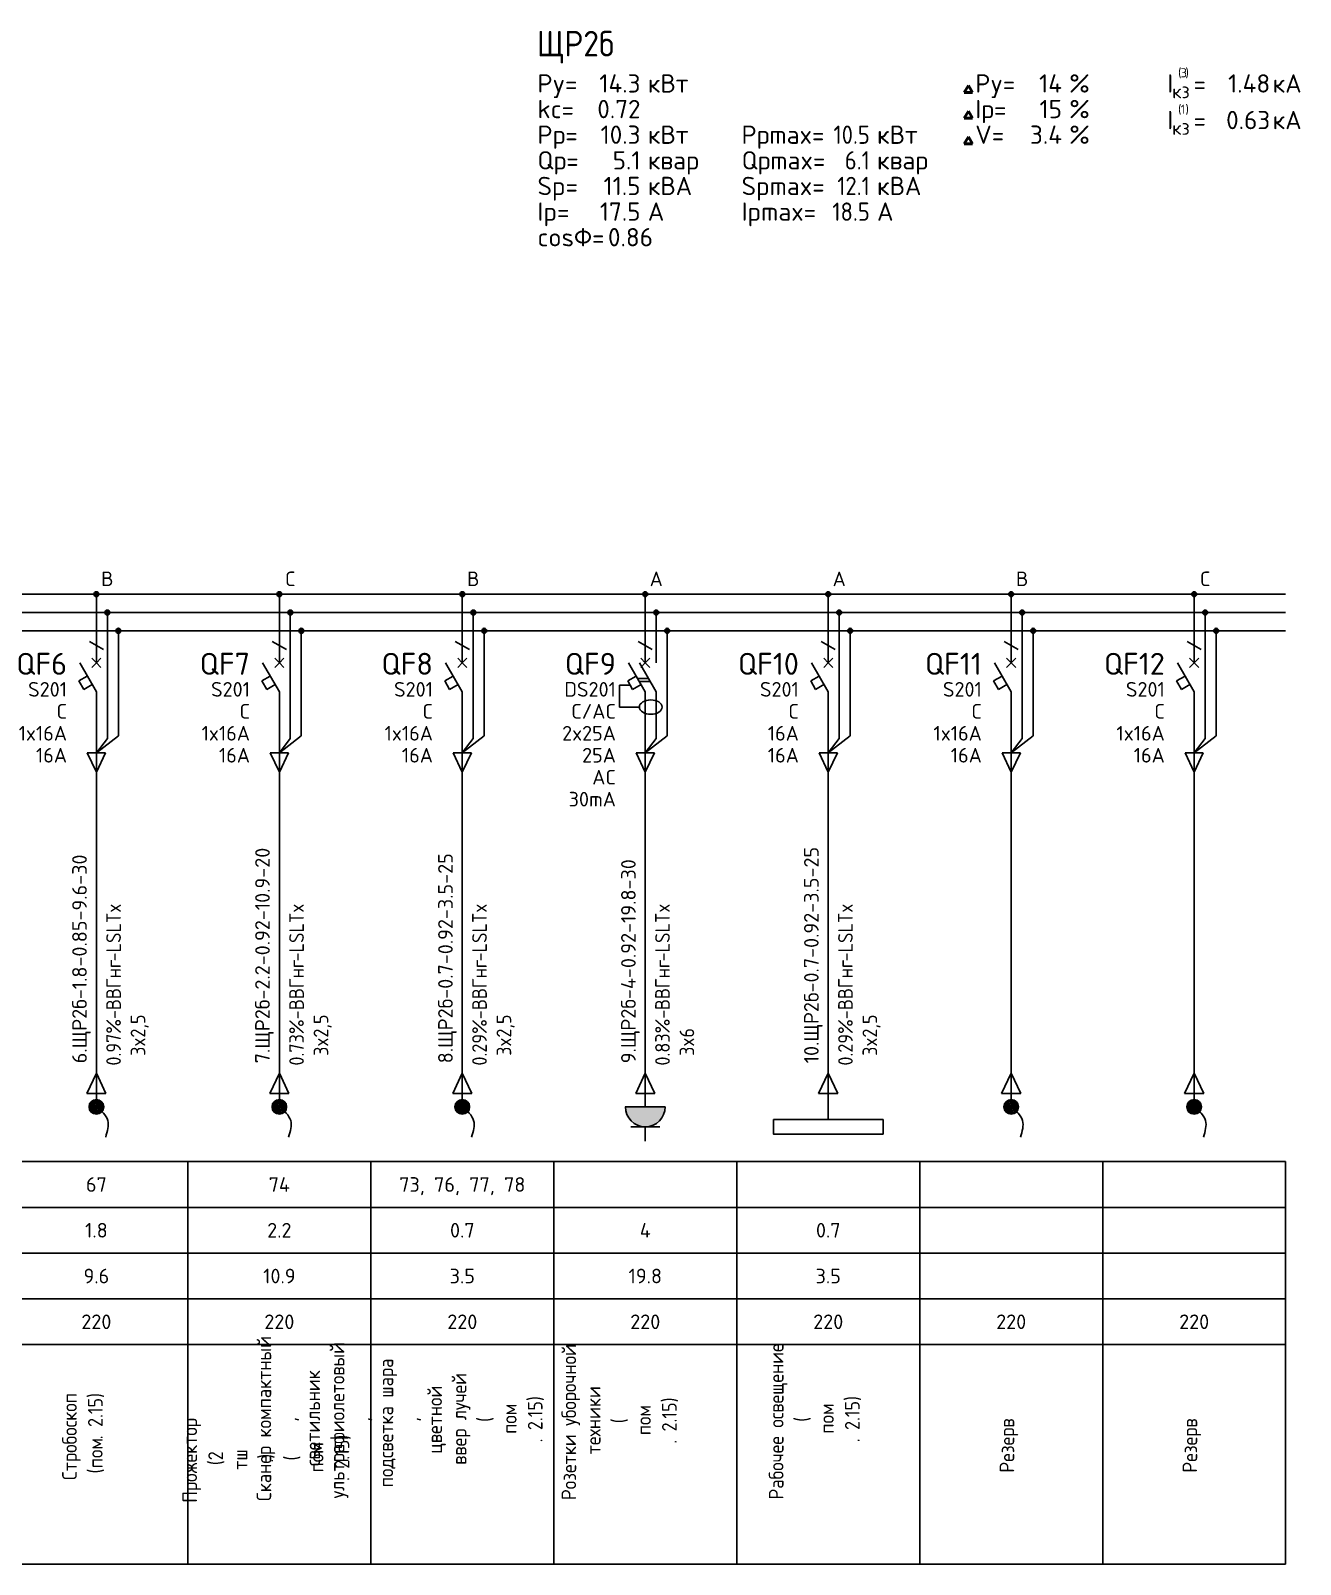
# Model space of a CAD drawing. Header units: millimetres. Extents: x -100 to 776, y -1250 to 875.
# Drawn here: x 178.5 to 352, y -750 to -540.5 of the extents above; entities that cross this region are included whole.
import ezdxf
from ezdxf.enums import TextEntityAlignment as Align

# ---------------------------------------------------------------- set-up
doc = ezdxf.new("R2010")
doc.units = ezdxf.units.MM
for name, color, linetype in [('Автомат защитный', 7, 'Continuous'), ('Принципиальная схема КТП -для ОДНОЛИНЕЙКИ', 7, 'Continuous'), ('ПРОВОДНИКИ', 7, 'Continuous')]:
    doc.layers.add(name, color=color, linetype=linetype)
doc.layers.add('ЭС АВ', color=7, linetype='Continuous', lineweight=18)
doc.layers.add('ЭС рамка', color=7, linetype='Continuous', lineweight=18)
doc.styles.add('GOST A', font='isocpeur.ttf', dxfattribs={"width": 0.9})

# ---------------------------------------------------------------- blocks, each defined once
blk = doc.blocks.new('DBData')
at = {"lineweight": 50}
for p, q in [((56.09, 21), (56.65, 21.97)), ((56.09, 21), (57.21, 21)), ((57.21, 21), (56.65, 21.97)), ((56.09, 17.5), (56.65, 18.47)), ((56.09, 17.5), (57.21, 17.5)), ((57.21, 17.5), (56.65, 18.47)), ((56.09, 14), (56.65, 14.97)), ((57.21, 14), (56.65, 14.97)), ((56.09, 14), (57.21, 14))]:
    blk.add_line(p, q, dxfattribs=at)
at = {"style": 'GOST A'}
for s, height, p in [('Py=', 2.5, (-2.23, 21)), ('кВт', 2.5, (12.85, 21)), ('Py=', 2.5, (57.59, 21)), ('%%%', 2.5, (70.44, 21)), ('I', 2.5, (83.82, 21)), ('(', 1.25, (85.3, 23.08)), ('3', 1.25, (85.64, 23.08)), (')', 1.25, (86.31, 23.08)), ('кА', 2.5, (98.22, 21)), ('кз', 1.875, (84.49, 20.23)), ('=', 2.5, (87.41, 21)), ('kc=', 2.5, (-2.23, 17.5)), ('Iр=', 2.5, (57.59, 17.5)), ('%%%', 2.5, (70.44, 17.5)), ('(', 1.25, (85.3, 18.08)), ('1', 1.25, (85.64, 18.09)), (')', 1.25, (86.31, 18.08)), ('I', 2.5, (83.82, 16)), ('кз', 1.875, (84.49, 15.23)), ('=', 2.5, (87.41, 16)), ('кА', 2.5, (98.22, 16)), ('Pр=', 2.5, (-2.23, 14)), ('кВт', 2.5, (12.85, 14)), ('Pрmax=', 2.5, (25.66, 14)), ('кВт', 2.5, (44.17, 14)), ('V=', 2.5, (57.59, 14)), ('%%%', 2.5, (70.44, 14)), ('Qр=', 2.5, (-2.23, 10.5)), ('Qрmax=', 2.5, (25.66, 10.5)), ('квар', 2.5, (12.85, 10.5)), ('квар', 2.5, (44.17, 10.5)), ('Sp=', 2.5, (-2.23, 7)), ('кВА', 2.5, (12.85, 7)), ('Spmax=', 2.5, (25.66, 7)), ('кВА', 2.5, (44.17, 7)), ('Ip=', 2.5, (-2.23, 3.5)), ('А', 2.5, (12.85, 3.5)), ('Ipmax=', 2.5, (25.66, 3.5)), ('А', 2.5, (44.17, 3.5)), ('cosФ=', 2.5, (-2.23, 0))]:
    blk.add_text(s, height=height, dxfattribs=at).set_placement(p)
at = {"style": 'GOST A', "width": 0.9}
blk.add_attdef('DBNAME', (-2.32, 25.93), '', height=3.5, dxfattribs=at)
at = {"style": 'GOST A'}
for tag, p in [('INSTALLEDACTIVEPOWER', (11.85, 21)), ('DPY', (69.44, 21)), ('CURRENT3', (97.89, 21)), ('MAXFACTOR', (11.85, 17.5)), ('DIR', (69.44, 17.5)), ('CURRENT1', (97.89, 16)), ('RATEDACTIVEPOWER', (11.85, 14)), ('VOLTAGE', (69.44, 14)), ('RATEDREACTIVEPOWER', (11.85, 10.5)), ('RATEDFULLPOWER', (11.85, 7)), ('RATEDCURRENT', (11.85, 3.5))]:
    blk.add_attdef(tag, text='', height=2.5, dxfattribs=at).set_placement(p, align=Align.RIGHT)
at = {"lineweight": 0, "style": 'GOST A', "width": 0.9}
for tag, p in [('RATEDACTIVEPOWERMAX', (43.18, 14)), ('RATEDREACTIVEPOWERMAX', (43.18, 10.5)), ('RATEDFULLPOWERMAX', (43.18, 7)), ('RATEDCURRENTMAX', (43.18, 3.49))]:
    blk.add_attdef(tag, text='', height=2.5, dxfattribs=at).set_placement(p, align=Align.RIGHT)
at = {"style": 'GOST A'}
blk.add_attdef('POWERFACTOR', (7.4, 0), '', height=2.5, dxfattribs=at)
blk = doc.blocks.new('*U18')
h = blk.add_hatch(color=256)
h.dxf.hatch_style = 1
edge = h.paths.add_edge_path()
edge.add_ellipse((12.5, 132.5), major_axis=(0, 0.333), ratio=1, start_angle=0, end_angle=360)
h = blk.add_hatch(color=256)
h.dxf.hatch_style = 1
edge = h.paths.add_edge_path()
edge.add_ellipse((14, 130), major_axis=(0, 0.333), ratio=1, start_angle=0, end_angle=360)
h = blk.add_hatch(color=256)
h.dxf.hatch_style = 1
edge = h.paths.add_edge_path()
edge.add_ellipse((15.5, 127.5), major_axis=(0, 0.333), ratio=1, start_angle=0, end_angle=360)
at = {"lineweight": 30}
for p, q in [((14, 129.67), (14, 123.11)), ((15.5, 127.17), (15.5, 113.13)), ((14, 123.11), (14, 112.8)), ((0, 55), (25, 55)), ((0, 55), (0, 0)), ((25, 55), (25, 0)), ((0, 48.75), (25, 48.75)), ((0, 42.5), (25, 42.5)), ((0, 36.25), (25, 36.25))]:
    blk.add_line(p, q, dxfattribs=at)
at = {"layer": 'Автомат защитный', "lineweight": 30}
for p, q in [((12.5, 123.11), (12.5, 132.17)), ((11.54, 126.04), (13.46, 124.93)), ((12.5, 119.17), (10.22, 123.11)), ((10.1, 120.66), (11.26, 121.32)), ((10.77, 119.5), (10.1, 120.66)), ((11.92, 120.17), (10.77, 119.5)), ((12.5, 108.54), (12.5, 119.17))]:
    blk.add_line(p, q, dxfattribs=at)
blk.add_ellipse((12.5, 132.5), major_axis=(0, 0.333), ratio=1, start_param=-1.570796, end_param=4.712389, dxfattribs=at)
at = {"layer": 'Принципиальная схема КТП -для ОДНОЛИНЕЙКИ', "lineweight": 30}
for p, q in [((12.5, 108.54), (12.5, 99.73)), ((11.19, 64.32), (12.5, 67.06)), ((12.5, 67.06), (13.81, 64.32)), ((13.81, 64.32), (11.19, 64.32)), ((12.5, 64.32), (12.5, 62.5))]:
    blk.add_line(p, q, dxfattribs=at)
at = {"layer": 'ПРОВОДНИКИ', "lineweight": 30}
for p, q in [((12.5, 110.81), (15.5, 113.13)), ((12.5, 110.81), (14, 112.8)), ((13.75, 110.81), (11.25, 110.81)), ((11.25, 110.81), (12.5, 108.2)), ((12.5, 108.2), (13.75, 110.81)), ((11.19, 64.31), (12.5, 67.06)), ((12.5, 67.06), (13.81, 64.31)), ((13.81, 64.31), (11.19, 64.31))]:
    blk.add_line(p, q, dxfattribs=at)
at = {"layer": 'ПРОВОДНИКИ', "lineweight": 30, "ltscale": 100}
blk.add_line((12.5, 99.73), (12.5, 64.32), dxfattribs=at)
at = {"layer": 'ПРОВОДНИКИ', "color": 7, "linetype": 'Continuous', "lineweight": 30}
for centre in [(14, 130), (15.5, 127.5), (15.5, 127.5)]:
    blk.add_ellipse(centre, major_axis=(0, 0.333), ratio=1, start_param=-1.570796, end_param=4.712389, dxfattribs=at)
at = {"layer": 'ЭС АВ', "color": 7, "lineweight": 30}
for q in [(11.88, 123.74), (13.12, 123.74), (11.88, 122.49), (13.12, 122.49)]:
    blk.add_line((12.5, 123.11), q, dxfattribs=at)
at = {"layer": 'ЭС рамка', "color": 7, "linetype": 'Continuous', "lineweight": 30}
for p, q in [((0, 132.5), (12.17, 132.5)), ((12.83, 132.5), (25, 132.5))]:
    blk.add_line(p, q, dxfattribs=at)
at = {"layer": 'ЭС рамка', "color": 5, "linetype": 'Continuous', "lineweight": 30}
for p, q in [((0, 130), (13.67, 130)), ((14.33, 130), (25, 130))]:
    blk.add_line(p, q, dxfattribs=at)
at = {"layer": 'ЭС рамка', "color": 94, "linetype": 'Continuous', "lineweight": 30}
for p, q in [((0, 127.5), (15.17, 127.5)), ((15.83, 127.5), (25, 127.5))]:
    blk.add_line(p, q, dxfattribs=at)
at = {"layer": 'ЭС рамка', "lineweight": 30}
for p, q in [((25, 30), (0, 30)), ((25, 0), (0, 0))]:
    blk.add_line(p, q, dxfattribs=at)
at = {"style": 'GOST A'}
for tag, p in [('LABEL', (12.5, 51.88)), ('INSTALLEDPOWER', (12.5, 45.63)), ('CURRENT', (12.5, 39.37)), ('VOLTAGE', (12.5, 33.13))]:
    blk.add_attdef(tag, text='', height=2, dxfattribs=at).set_placement(p, align=Align.MIDDLE_CENTER)
blk.add_attdef('TEXT', text='', height=2, rotation=90, dxfattribs=at).set_placement((12.5, 15), align=Align.MIDDLE_CENTER)
at = {"layer": 'Автомат защитный', "style": 'GOST A'}
blk.add_attdef('PHASE', text='', height=2, dxfattribs=at).set_placement((14, 134.59), align=Align.MIDDLE_CENTER)
for tag, height, p in [('NUMBER', 3, (8.49, 122.99)), ('SWITCHTYPE', 2, (8.49, 119.5)), ('SWITCHRELEASE', 2, (8.49, 116.5)), ('SWITCHNOMINALCURRENT', 2, (8.49, 113.5)), ('SWITCHRELEASECURRENT', 2, (8.49, 110.5)), ('RCDTYPE', 2, (8.49, 107.5)), ('RCDSETPOINT', 2, (8.49, 104.5))]:
    blk.add_attdef(tag, text='', height=height, dxfattribs=at).set_placement(p, align=Align.MIDDLE_RIGHT)
blk.add_attdef('LINE_A', text='', height=2, rotation=90, dxfattribs=at).set_placement((10.19, 68.43), align=Align.MIDDLE_LEFT)
blk.add_attdef('LINE_B', text='', height=2, rotation=90, dxfattribs=at).set_placement((13.85, 68.43), align=Align.TOP_LEFT)
blk = doc.blocks.new('*U22')
at = {"linetype": 'ByBlock', "lineweight": 30}
h = blk.add_hatch(color=256, dxfattribs=at)
h.paths.add_polyline_path([(-0.4, 0.9, -0.414214), (0.92, 0.37), (0, -0.02)])
h.paths.add_polyline_path([(0.92, 0.37, -0.101228), (1, -0.02, -0.30039), (0.39, -0.94), (0, -0.02)])
h.paths.add_polyline_path([(-0.4, 0.9), (0.39, -0.94, -0.538), (-1, -0.02, -0.30039)])
blk.add_circle((0, -0.02), 1, dxfattribs=at)
blk.add_spline([(0, 0), (1.55, -1.88), (1.27, -4.16)], degree=3, dxfattribs=at)
blk = doc.blocks.new('*U23')
h = blk.add_hatch(color=256)
h.dxf.hatch_style = 1
edge = h.paths.add_edge_path()
edge.add_ellipse((12.5, 132.5), major_axis=(0, 0.333), ratio=1, start_angle=0, end_angle=360)
h = blk.add_hatch(color=256)
h.dxf.hatch_style = 1
edge = h.paths.add_edge_path()
edge.add_ellipse((14, 130), major_axis=(0, 0.333), ratio=1, start_angle=0, end_angle=360)
h = blk.add_hatch(color=256)
h.dxf.hatch_style = 1
edge = h.paths.add_edge_path()
edge.add_ellipse((15.5, 127.5), major_axis=(0, 0.333), ratio=1, start_angle=0, end_angle=360)
at = {"lineweight": 30}
for p, q in [((14, 129.67), (14, 123.11)), ((15.5, 127.17), (15.5, 113.13)), ((11.44, 121), (12.94, 121)), ((11.68, 120.58), (13.18, 120.58)), ((14, 119.17), (14, 112.8)), ((0, 55), (25, 55)), ((0, 55), (0, 0)), ((25, 55), (25, 0)), ((0, 48.75), (25, 48.75)), ((0, 42.5), (25, 42.5)), ((0, 36.25), (25, 36.25))]:
    blk.add_line(p, q, dxfattribs=at)
at = {"layer": 'Автомат защитный', "lineweight": 30}
for p, q in [((12.5, 123.11), (12.5, 132.17)), ((11.54, 126.04), (13.46, 124.93)), ((12.5, 119.17), (10.22, 123.11)), ((14, 119.17), (11.72, 123.11)), ((10.43, 120.08), (8.99, 120.08)), ((8.99, 120.08), (8.99, 117.08)), ((10.1, 120.66), (11.26, 121.32)), ((10.77, 119.5), (10.1, 120.66)), ((11.92, 120.17), (10.77, 119.5)), ((12.5, 108.54), (12.5, 119.17)), ((8.99, 117.08), (11.7, 117.08))]:
    blk.add_line(p, q, dxfattribs=at)
blk.add_ellipse((12.5, 132.5), major_axis=(0, 0.333), ratio=1, start_param=-1.570796, end_param=4.712389, dxfattribs=at)
at = {"layer": 'Автомат защитный', "lineweight": 30, "extrusion": (0, 0, -1)}
blk.add_ellipse((13.25, 117.08), major_axis=(1.55, 0), ratio=0.633538, start_param=-1.570796, end_param=4.712389, dxfattribs=at)
at = {"layer": 'Принципиальная схема КТП -для ОДНОЛИНЕЙКИ', "lineweight": 30}
for p, q in [((12.5, 108.54), (12.5, 99.73)), ((11.19, 64.32), (12.5, 67.06)), ((12.5, 67.06), (13.81, 64.32)), ((13.81, 64.32), (11.19, 64.32)), ((12.5, 64.32), (12.5, 62.5))]:
    blk.add_line(p, q, dxfattribs=at)
at = {"layer": 'ПРОВОДНИКИ', "lineweight": 30}
for p, q in [((12.5, 110.81), (15.5, 113.13)), ((12.5, 110.81), (14, 112.8)), ((13.75, 110.81), (11.25, 110.81)), ((11.25, 110.81), (12.5, 108.2)), ((12.5, 108.2), (13.75, 110.81)), ((11.19, 64.31), (12.5, 67.06)), ((12.5, 67.06), (13.81, 64.31)), ((13.81, 64.31), (11.19, 64.31))]:
    blk.add_line(p, q, dxfattribs=at)
at = {"layer": 'ПРОВОДНИКИ', "lineweight": 30, "ltscale": 100}
blk.add_line((12.5, 99.73), (12.5, 64.32), dxfattribs=at)
at = {"layer": 'ПРОВОДНИКИ', "color": 7, "linetype": 'Continuous', "lineweight": 30}
for centre in [(14, 130), (15.5, 127.5), (15.5, 127.5)]:
    blk.add_ellipse(centre, major_axis=(0, 0.333), ratio=1, start_param=-1.570796, end_param=4.712389, dxfattribs=at)
at = {"layer": 'ЭС АВ', "color": 7, "lineweight": 30}
for q in [(11.88, 123.74), (13.12, 123.74), (11.88, 122.49), (13.12, 122.49)]:
    blk.add_line((12.5, 123.11), q, dxfattribs=at)
at = {"layer": 'ЭС рамка', "color": 7, "linetype": 'Continuous', "lineweight": 30}
for p, q in [((0, 132.5), (12.17, 132.5)), ((12.83, 132.5), (25, 132.5))]:
    blk.add_line(p, q, dxfattribs=at)
at = {"layer": 'ЭС рамка', "color": 5, "linetype": 'Continuous', "lineweight": 30}
for p, q in [((0, 130), (13.67, 130)), ((14.33, 130), (25, 130))]:
    blk.add_line(p, q, dxfattribs=at)
at = {"layer": 'ЭС рамка', "color": 94, "linetype": 'Continuous', "lineweight": 30}
for p, q in [((0, 127.5), (15.17, 127.5)), ((15.83, 127.5), (25, 127.5))]:
    blk.add_line(p, q, dxfattribs=at)
at = {"layer": 'ЭС рамка', "lineweight": 30}
for p, q in [((25, 30), (0, 30)), ((25, 0), (0, 0))]:
    blk.add_line(p, q, dxfattribs=at)
at = {"style": 'GOST A'}
for tag, p in [('LABEL', (12.5, 51.88)), ('INSTALLEDPOWER', (12.5, 45.63)), ('CURRENT', (12.5, 39.37)), ('VOLTAGE', (12.5, 33.13))]:
    blk.add_attdef(tag, text='', height=2, dxfattribs=at).set_placement(p, align=Align.MIDDLE_CENTER)
blk.add_attdef('TEXT', text='', height=2, rotation=90, dxfattribs=at).set_placement((12.5, 15), align=Align.MIDDLE_CENTER)
at = {"layer": 'Автомат защитный', "style": 'GOST A'}
blk.add_attdef('PHASE', text='', height=2, dxfattribs=at).set_placement((14, 134.59), align=Align.MIDDLE_CENTER)
for tag, height, p in [('NUMBER', 3, (8.49, 122.99)), ('SWITCHTYPE', 2, (8.49, 119.5)), ('SWITCHRELEASE', 2, (8.49, 116.5)), ('SWITCHNOMINALCURRENT', 2, (8.49, 113.5)), ('SWITCHRELEASECURRENT', 2, (8.49, 110.5)), ('RCDTYPE', 2, (8.49, 107.5)), ('RCDSETPOINT', 2, (8.49, 104.5))]:
    blk.add_attdef(tag, text='', height=height, dxfattribs=at).set_placement(p, align=Align.MIDDLE_RIGHT)
blk.add_attdef('LINE_A', text='', height=2, rotation=90, dxfattribs=at).set_placement((10.19, 68.43), align=Align.MIDDLE_LEFT)
blk.add_attdef('LINE_B', text='', height=2, rotation=90, dxfattribs=at).set_placement((13.85, 68.43), align=Align.TOP_LEFT)
blk = doc.blocks.new('*U24')
at = {"linetype": 'ByBlock', "lineweight": 30, "ltscale": 0.01}
h = blk.add_hatch(color=256, dxfattribs=at)
h.dxf.hatch_style = 1
h.paths.add_polyline_path([(2.72, -0.02), (-2.73, -0.02, 1)])
at = {"linetype": 'ByBlock', "lineweight": 30}
blk.add_line((-2.73, -0.02), (2.72, -0.02), dxfattribs=at)
at = {"linetype": 'ByBlock', "lineweight": 30, "ltscale": 200}
for p, q in [((-1.98, -2.75), (0, -2.75)), ((0, -2.75), (0, -4.73)), ((0, -2.75), (1.98, -2.75))]:
    blk.add_line(p, q, dxfattribs=at)
blk.add_arc((0, -0.02), 2.72, 180, 0, dxfattribs=at)
blk = doc.blocks.new('*U21')
at = {"linetype": 'ByBlock', "lineweight": 30}
blk.add_line((0, -1.75), (0, 0), dxfattribs=at)
at = {"lineweight": 30}
blk.add_lwpolyline([(-7.5, -1.75), (7.5, -1.75), (7.5, -3.75), (-7.5, -3.75)], close=True, dxfattribs=at)

msp = doc.modelspace()

# ---------------------------------------------------------------- block references
at = {"lineweight": 0}
msp.add_blockref('DBData', (250, -570), dxfattribs=at).add_auto_attribs({'INSTALLEDACTIVEPOWER': '14.3', 'MAXFACTOR': '0.72', 'RATEDACTIVEPOWER': '10.3', 'RATEDREACTIVEPOWER': '5.1', 'RATEDFULLPOWER': '11.5', 'RATEDCURRENT': '17.5', 'POWERFACTOR': '0.86', 'CURRENT1': '0.63', 'CURRENT3': '1.48', 'DIR': '15', 'VOLTAGE': '3.4', 'DPY': '14', 'DBNAME': 'ЩР2б', 'RATEDREACTIVEPOWERMAX': '6.1', 'RATEDACTIVEPOWERMAX': '10.5', 'RATEDFULLPOWERMAX': '12.1', 'RATEDCURRENTMAX': '18.5'})
ref = msp.add_blockref('*U18', (175, -750), dxfattribs=at)
ref.add_attrib('LABEL', '67', dxfattribs={"height": 2, "style": 'GOST A'}).set_placement((187.5, -698.125), align=Align.MIDDLE_CENTER)
ref.add_attrib('INSTALLEDPOWER', '1.8', dxfattribs={"height": 2, "style": 'GOST A'}).set_placement((187.5, -704.375), align=Align.MIDDLE_CENTER)
ref.add_attrib('CURRENT', '9.6', dxfattribs={"height": 2, "style": 'GOST A'}).set_placement((187.5, -710.625), align=Align.MIDDLE_CENTER)
ref.add_attrib('VOLTAGE', '220', dxfattribs={"height": 2, "style": 'GOST A'}).set_placement((187.5, -716.875), align=Align.MIDDLE_CENTER)
ref.add_attrib('LINE_A', '6.ЩР2б-1.8-0.85-9.6-30', dxfattribs={"layer": 'Автомат защитный', "height": 2, "rotation": 90, "style": 'GOST A'}).set_placement((185.194, -681.572), align=Align.MIDDLE_LEFT)
ref.add_attrib('LINE_B_001', '0.97%%%-', (190.852, -681.881), dxfattribs={"layer": 'Автомат защитный', "height": 2, "rotation": 90, "style": 'GOST A', "width": 0.9})
ref.add_attrib('PHASE', 'B', dxfattribs={"layer": 'Автомат защитный', "height": 2, "style": 'GOST A'}).set_placement((189, -615.409), align=Align.MIDDLE_CENTER)
ref.add_attrib('NUMBER', 'QF6', dxfattribs={"layer": 'Автомат защитный', "height": 3, "style": 'GOST A'}).set_placement((183.489, -627.013), align=Align.MIDDLE_RIGHT)
ref.add_attrib('SWITCHTYPE', 'S201', dxfattribs={"layer": 'Автомат защитный', "height": 2, "style": 'GOST A'}).set_placement((183.489, -630.5), align=Align.MIDDLE_RIGHT)
ref.add_attrib('SWITCHRELEASE', 'C', dxfattribs={"layer": 'Автомат защитный', "height": 2, "style": 'GOST A'}).set_placement((183.489, -633.5), align=Align.MIDDLE_RIGHT)
ref.add_attrib('SWITCHNOMINALCURRENT', '1x16А', dxfattribs={"layer": 'Автомат защитный', "height": 2, "style": 'GOST A'}).set_placement((183.489, -636.5), align=Align.MIDDLE_RIGHT)
ref.add_attrib('SWITCHRELEASECURRENT', '16А', dxfattribs={"layer": 'Автомат защитный', "height": 2, "style": 'GOST A'}).set_placement((183.489, -639.5), align=Align.MIDDLE_RIGHT)
ref.add_attrib('TEXT_001', 'Стробоскоп', (184.825, -738.497), dxfattribs={"height": 2, "rotation": 90, "style": 'GOST A', "width": 0.9})
ref.add_attrib('LINE_B_002', 'ВВГнг', (190.852, -674.321), dxfattribs={"layer": 'Автомат защитный', "height": 2, "rotation": 90, "style": 'GOST A', "width": 0.9})
ref.add_attrib('LINE_B_003', '-LSLTx', (190.852, -667.661), dxfattribs={"layer": 'Автомат защитный', "height": 2, "rotation": 90, "style": 'GOST A', "width": 0.9})
ref.add_attrib('LINE_B_004', ' 3x2,5', (194.185, -681.701), dxfattribs={"layer": 'Автомат защитный', "height": 2, "rotation": 90, "style": 'GOST A', "width": 0.9})
ref.add_attrib('TEXT_002', '(', (188.358, -737.597), dxfattribs={"height": 2, "rotation": 90, "style": 'GOST A', "width": 0.9})
ref.add_attrib('TEXT_003', 'пом', (188.358, -736.877), dxfattribs={"height": 2, "rotation": 90, "style": 'GOST A', "width": 0.9})
ref.add_attrib('TEXT_004', '. 2.15)', (188.358, -732.917), dxfattribs={"height": 2, "rotation": 90, "style": 'GOST A', "width": 0.9})
ref = msp.add_blockref('*U18', (200, -750), dxfattribs=at)
ref.add_attrib('LABEL', '74', dxfattribs={"height": 2, "style": 'GOST A'}).set_placement((212.5, -698.125), align=Align.MIDDLE_CENTER)
ref.add_attrib('INSTALLEDPOWER', '2.2', dxfattribs={"height": 2, "style": 'GOST A'}).set_placement((212.5, -704.375), align=Align.MIDDLE_CENTER)
ref.add_attrib('CURRENT', '10.9', dxfattribs={"height": 2, "style": 'GOST A'}).set_placement((212.5, -710.625), align=Align.MIDDLE_CENTER)
ref.add_attrib('VOLTAGE', '220', dxfattribs={"height": 2, "style": 'GOST A'}).set_placement((212.5, -716.875), align=Align.MIDDLE_CENTER)
ref.add_attrib('LINE_A', '7.ЩР2б-2.2-0.92-10.9-20', dxfattribs={"layer": 'Автомат защитный', "height": 2, "rotation": 90, "style": 'GOST A'}).set_placement((210.194, -681.572), align=Align.MIDDLE_LEFT)
ref.add_attrib('LINE_B_001', '0.73%%%-', (215.852, -681.881), dxfattribs={"layer": 'Автомат защитный', "height": 2, "rotation": 90, "style": 'GOST A', "width": 0.9})
ref.add_attrib('PHASE', 'C', dxfattribs={"layer": 'Автомат защитный', "height": 2, "style": 'GOST A'}).set_placement((214, -615.409), align=Align.MIDDLE_CENTER)
ref.add_attrib('NUMBER', 'QF7', dxfattribs={"layer": 'Автомат защитный', "height": 3, "style": 'GOST A'}).set_placement((208.489, -627.013), align=Align.MIDDLE_RIGHT)
ref.add_attrib('SWITCHTYPE', 'S201', dxfattribs={"layer": 'Автомат защитный', "height": 2, "style": 'GOST A'}).set_placement((208.489, -630.5), align=Align.MIDDLE_RIGHT)
ref.add_attrib('SWITCHRELEASE', 'C', dxfattribs={"layer": 'Автомат защитный', "height": 2, "style": 'GOST A'}).set_placement((208.489, -633.5), align=Align.MIDDLE_RIGHT)
ref.add_attrib('SWITCHNOMINALCURRENT', '1x16А', dxfattribs={"layer": 'Автомат защитный', "height": 2, "style": 'GOST A'}).set_placement((208.489, -636.5), align=Align.MIDDLE_RIGHT)
ref.add_attrib('SWITCHRELEASECURRENT', '16А', dxfattribs={"layer": 'Автомат защитный', "height": 2, "style": 'GOST A'}).set_placement((208.489, -639.5), align=Align.MIDDLE_RIGHT)
ref.add_attrib('TEXT_001', 'Прожектор', (201.263, -741.59), dxfattribs={"height": 2, "rotation": 90, "style": 'GOST A', "width": 0.9})
ref.add_attrib('LINE_B_002', 'ВВГнг', (215.852, -674.321), dxfattribs={"layer": 'Автомат защитный', "height": 2, "rotation": 90, "style": 'GOST A', "width": 0.9})
ref.add_attrib('LINE_B_003', '-LSLTx', (215.852, -667.661), dxfattribs={"layer": 'Автомат защитный', "height": 2, "rotation": 90, "style": 'GOST A', "width": 0.9})
ref.add_attrib('LINE_B_004', ' 3x2,5', (219.185, -681.701), dxfattribs={"layer": 'Автомат защитный', "height": 2, "rotation": 90, "style": 'GOST A', "width": 0.9})
ref.add_attrib('TEXT_002', '(2', (204.796, -736.46), dxfattribs={"height": 2, "rotation": 90, "style": 'GOST A', "width": 0.9})
ref.add_attrib('TEXT_003', 'тш', (208.129, -737.09), dxfattribs={"height": 2, "rotation": 90, "style": 'GOST A', "width": 0.9})
ref.add_attrib('TEXT_004', '.)', (211.663, -736.1), dxfattribs={"height": 2, "rotation": 90, "style": 'GOST A', "width": 0.9})
ref.add_attrib('TEXT_005', '(', (215.196, -735.83), dxfattribs={"height": 2, "rotation": 90, "style": 'GOST A', "width": 0.9})
ref.add_attrib('TEXT_006', 'пом', (218.529, -737.45), dxfattribs={"height": 2, "rotation": 90, "style": 'GOST A', "width": 0.9})
ref.add_attrib('TEXT_007', '. 2.15)', (222.063, -738.62), dxfattribs={"height": 2, "rotation": 90, "style": 'GOST A', "width": 0.9})
ref = msp.add_blockref('*U18', (225, -750), dxfattribs=at)
ref.add_attrib('LABEL', '73, 76, 77, 78', dxfattribs={"height": 2, "style": 'GOST A'}).set_placement((237.5, -698.125), align=Align.MIDDLE_CENTER)
ref.add_attrib('INSTALLEDPOWER', '0.7', dxfattribs={"height": 2, "style": 'GOST A'}).set_placement((237.5, -704.375), align=Align.MIDDLE_CENTER)
ref.add_attrib('CURRENT', '3.5', dxfattribs={"height": 2, "style": 'GOST A'}).set_placement((237.5, -710.625), align=Align.MIDDLE_CENTER)
ref.add_attrib('VOLTAGE', '220', dxfattribs={"height": 2, "style": 'GOST A'}).set_placement((237.5, -716.875), align=Align.MIDDLE_CENTER)
ref.add_attrib('LINE_A', '8.ЩР2б-0.7-0.92-3.5-25', dxfattribs={"layer": 'Автомат защитный', "height": 2, "rotation": 90, "style": 'GOST A'}).set_placement((235.194, -681.572), align=Align.MIDDLE_LEFT)
ref.add_attrib('LINE_B_001', '0.29%%%-', (240.852, -681.881), dxfattribs={"layer": 'Автомат защитный', "height": 2, "rotation": 90, "style": 'GOST A', "width": 0.9})
ref.add_attrib('PHASE', 'B', dxfattribs={"layer": 'Автомат защитный', "height": 2, "style": 'GOST A'}).set_placement((239, -615.409), align=Align.MIDDLE_CENTER)
ref.add_attrib('NUMBER', 'QF8', dxfattribs={"layer": 'Автомат защитный', "height": 3, "style": 'GOST A'}).set_placement((233.489, -627.013), align=Align.MIDDLE_RIGHT)
ref.add_attrib('SWITCHTYPE', 'S201', dxfattribs={"layer": 'Автомат защитный', "height": 2, "style": 'GOST A'}).set_placement((233.489, -630.5), align=Align.MIDDLE_RIGHT)
ref.add_attrib('SWITCHRELEASE', 'C', dxfattribs={"layer": 'Автомат защитный', "height": 2, "style": 'GOST A'}).set_placement((233.489, -633.5), align=Align.MIDDLE_RIGHT)
ref.add_attrib('SWITCHNOMINALCURRENT', '1x16А', dxfattribs={"layer": 'Автомат защитный', "height": 2, "style": 'GOST A'}).set_placement((233.489, -636.5), align=Align.MIDDLE_RIGHT)
ref.add_attrib('SWITCHRELEASECURRENT', '16А', dxfattribs={"layer": 'Автомат защитный', "height": 2, "style": 'GOST A'}).set_placement((233.489, -639.5), align=Align.MIDDLE_RIGHT)
ref.add_attrib('TEXT_001', 'Сканер компактный', (211.391, -741.36), dxfattribs={"height": 2, "rotation": 90, "style": 'GOST A', "width": 0.9})
ref.add_attrib('LINE_B_002', 'ВВГнг', (240.852, -674.321), dxfattribs={"layer": 'Автомат защитный', "height": 2, "rotation": 90, "style": 'GOST A', "width": 0.9})
ref.add_attrib('LINE_B_003', '-LSLTx', (240.852, -667.661), dxfattribs={"layer": 'Автомат защитный', "height": 2, "rotation": 90, "style": 'GOST A', "width": 0.9})
ref.add_attrib('LINE_B_004', ' 3x2,5', (244.185, -681.701), dxfattribs={"layer": 'Автомат защитный', "height": 2, "rotation": 90, "style": 'GOST A', "width": 0.9})
ref.add_attrib('TEXT_002', ',', (214.725, -730.515), dxfattribs={"height": 2, "rotation": 90, "style": 'GOST A', "width": 0.9})
ref.add_attrib('TEXT_003', 'светильник', (218.058, -736.59), dxfattribs={"height": 2, "rotation": 90, "style": 'GOST A', "width": 0.9})
ref.add_attrib('TEXT_004', 'ультрафиолетовый', (221.391, -741), dxfattribs={"height": 2, "rotation": 90, "style": 'GOST A', "width": 0.9})
ref.add_attrib('TEXT_005', ',', (224.725, -730.515), dxfattribs={"height": 2, "rotation": 90, "style": 'GOST A', "width": 0.9})
ref.add_attrib('TEXT_006', 'подсветка шара', (228.058, -739.47), dxfattribs={"height": 2, "rotation": 90, "style": 'GOST A', "width": 0.9})
ref.add_attrib('TEXT_007', ',', (231.391, -730.515), dxfattribs={"height": 2, "rotation": 90, "style": 'GOST A', "width": 0.9})
ref.add_attrib('TEXT_008', 'цветной', (234.725, -734.88), dxfattribs={"height": 2, "rotation": 90, "style": 'GOST A', "width": 0.9})
ref.add_attrib('TEXT_009', 'ввер лучей', (238.058, -736.41), dxfattribs={"height": 2, "rotation": 90, "style": 'GOST A', "width": 0.9})
ref.add_attrib('TEXT_010', '(', (241.591, -730.56), dxfattribs={"height": 2, "rotation": 90, "style": 'GOST A', "width": 0.9})
ref.add_attrib('TEXT_011', 'пом', (244.925, -732.18), dxfattribs={"height": 2, "rotation": 90, "style": 'GOST A', "width": 0.9})
ref.add_attrib('TEXT_012', '. 2.15)', (248.458, -733.35), dxfattribs={"height": 2, "rotation": 90, "style": 'GOST A', "width": 0.9})
ref = msp.add_blockref('*U23', (250, -750), dxfattribs=at)
ref.add_attrib('INSTALLEDPOWER', '4', dxfattribs={"height": 2, "style": 'GOST A'}).set_placement((262.5, -704.375), align=Align.MIDDLE_CENTER)
ref.add_attrib('CURRENT', '19.8', dxfattribs={"height": 2, "style": 'GOST A'}).set_placement((262.5, -710.625), align=Align.MIDDLE_CENTER)
ref.add_attrib('VOLTAGE', '220', dxfattribs={"height": 2, "style": 'GOST A'}).set_placement((262.5, -716.875), align=Align.MIDDLE_CENTER)
ref.add_attrib('LINE_A', '9.ЩР2б-4-0.92-19.8-30', dxfattribs={"layer": 'Автомат защитный', "height": 2, "rotation": 90, "style": 'GOST A'}).set_placement((260.194, -681.572), align=Align.MIDDLE_LEFT)
ref.add_attrib('LINE_B_001', '0.83%%%-', (265.852, -681.881), dxfattribs={"layer": 'Автомат защитный', "height": 2, "rotation": 90, "style": 'GOST A', "width": 0.9})
ref.add_attrib('PHASE', 'A', dxfattribs={"layer": 'Автомат защитный', "height": 2, "style": 'GOST A'}).set_placement((264, -615.409), align=Align.MIDDLE_CENTER)
ref.add_attrib('NUMBER', 'QF9', dxfattribs={"layer": 'Автомат защитный', "height": 3, "style": 'GOST A'}).set_placement((258.489, -627.013), align=Align.MIDDLE_RIGHT)
ref.add_attrib('SWITCHTYPE', 'DS201', dxfattribs={"layer": 'Автомат защитный', "height": 2, "style": 'GOST A'}).set_placement((258.489, -630.5), align=Align.MIDDLE_RIGHT)
ref.add_attrib('SWITCHRELEASE', 'C/AC', dxfattribs={"layer": 'Автомат защитный', "height": 2, "style": 'GOST A'}).set_placement((258.489, -633.5), align=Align.MIDDLE_RIGHT)
ref.add_attrib('SWITCHNOMINALCURRENT', '2x25А', dxfattribs={"layer": 'Автомат защитный', "height": 2, "style": 'GOST A'}).set_placement((258.489, -636.5), align=Align.MIDDLE_RIGHT)
ref.add_attrib('SWITCHRELEASECURRENT', '25А', dxfattribs={"layer": 'Автомат защитный', "height": 2, "style": 'GOST A'}).set_placement((258.489, -639.5), align=Align.MIDDLE_RIGHT)
ref.add_attrib('RCDSETPOINT', '30mA', dxfattribs={"layer": 'Автомат защитный', "height": 2, "style": 'GOST A'}).set_placement((258.489, -645.5), align=Align.MIDDLE_RIGHT)
ref.add_attrib('RCDTYPE', 'AC', dxfattribs={"layer": 'Автомат защитный', "height": 2, "style": 'GOST A'}).set_placement((258.489, -642.5), align=Align.MIDDLE_RIGHT)
ref.add_attrib('TEXT_001', 'Розетки уборочной', (253.058, -741.227), dxfattribs={"height": 2, "rotation": 90, "style": 'GOST A', "width": 0.9})
ref.add_attrib('LINE_B_002', 'ВВГнг', (265.852, -674.321), dxfattribs={"layer": 'Автомат защитный', "height": 2, "rotation": 90, "style": 'GOST A', "width": 0.9})
ref.add_attrib('LINE_B_003', '-LSLTx', (265.852, -667.661), dxfattribs={"layer": 'Автомат защитный', "height": 2, "rotation": 90, "style": 'GOST A', "width": 0.9})
ref.add_attrib('LINE_B_004', ' 3x6', (269.185, -681.701), dxfattribs={"layer": 'Автомат защитный', "height": 2, "rotation": 90, "style": 'GOST A', "width": 0.9})
ref.add_attrib('TEXT_002', 'техники', (256.391, -734.972), dxfattribs={"height": 2, "rotation": 90, "style": 'GOST A', "width": 0.9})
ref.add_attrib('TEXT_003', '(', (259.925, -730.742), dxfattribs={"height": 2, "rotation": 90, "style": 'GOST A', "width": 0.9})
ref.add_attrib('TEXT_004', 'пом', (263.258, -732.362), dxfattribs={"height": 2, "rotation": 90, "style": 'GOST A', "width": 0.9})
ref.add_attrib('TEXT_005', '. 2.15)', (266.791, -733.532), dxfattribs={"height": 2, "rotation": 90, "style": 'GOST A', "width": 0.9})
ref = msp.add_blockref('*U18', (275, -750), dxfattribs=at)
ref.add_attrib('INSTALLEDPOWER', '0.7', dxfattribs={"height": 2, "style": 'GOST A'}).set_placement((287.5, -704.375), align=Align.MIDDLE_CENTER)
ref.add_attrib('CURRENT', '3.5', dxfattribs={"height": 2, "style": 'GOST A'}).set_placement((287.5, -710.625), align=Align.MIDDLE_CENTER)
ref.add_attrib('VOLTAGE', '220', dxfattribs={"height": 2, "style": 'GOST A'}).set_placement((287.5, -716.875), align=Align.MIDDLE_CENTER)
ref.add_attrib('LINE_A', '10.ЩР2б-0.7-0.92-3.5-25', dxfattribs={"layer": 'Автомат защитный', "height": 2, "rotation": 90, "style": 'GOST A'}).set_placement((285.194, -681.572), align=Align.MIDDLE_LEFT)
ref.add_attrib('LINE_B_001', '0.29%%%-', (290.852, -681.881), dxfattribs={"layer": 'Автомат защитный', "height": 2, "rotation": 90, "style": 'GOST A', "width": 0.9})
ref.add_attrib('PHASE', 'A', dxfattribs={"layer": 'Автомат защитный', "height": 2, "style": 'GOST A'}).set_placement((289, -615.409), align=Align.MIDDLE_CENTER)
ref.add_attrib('NUMBER', 'QF10', dxfattribs={"layer": 'Автомат защитный', "height": 3, "style": 'GOST A'}).set_placement((283.489, -627.013), align=Align.MIDDLE_RIGHT)
ref.add_attrib('SWITCHTYPE', 'S201', dxfattribs={"layer": 'Автомат защитный', "height": 2, "style": 'GOST A'}).set_placement((283.489, -630.5), align=Align.MIDDLE_RIGHT)
ref.add_attrib('SWITCHRELEASE', 'C', dxfattribs={"layer": 'Автомат защитный', "height": 2, "style": 'GOST A'}).set_placement((283.489, -633.5), align=Align.MIDDLE_RIGHT)
ref.add_attrib('SWITCHNOMINALCURRENT', '16А', dxfattribs={"layer": 'Автомат защитный', "height": 2, "style": 'GOST A'}).set_placement((283.489, -636.5), align=Align.MIDDLE_RIGHT)
ref.add_attrib('SWITCHRELEASECURRENT', '16А', dxfattribs={"layer": 'Автомат защитный', "height": 2, "style": 'GOST A'}).set_placement((283.489, -639.5), align=Align.MIDDLE_RIGHT)
ref.add_attrib('TEXT_001', 'Рабочее освещение', (281.391, -741.159), dxfattribs={"height": 2, "rotation": 90, "style": 'GOST A', "width": 0.9})
ref.add_attrib('LINE_B_002', 'ВВГнг', (290.852, -674.321), dxfattribs={"layer": 'Автомат защитный', "height": 2, "rotation": 90, "style": 'GOST A', "width": 0.9})
ref.add_attrib('LINE_B_003', '-LSLTx', (290.852, -667.661), dxfattribs={"layer": 'Автомат защитный', "height": 2, "rotation": 90, "style": 'GOST A', "width": 0.9})
ref.add_attrib('LINE_B_004', ' 3x2,5', (294.185, -681.701), dxfattribs={"layer": 'Автомат защитный', "height": 2, "rotation": 90, "style": 'GOST A', "width": 0.9})
ref.add_attrib('TEXT_002', '(', (284.925, -730.539), dxfattribs={"height": 2, "rotation": 90, "style": 'GOST A', "width": 0.9})
ref.add_attrib('TEXT_003', 'пом', (288.258, -732.159), dxfattribs={"height": 2, "rotation": 90, "style": 'GOST A', "width": 0.9})
ref.add_attrib('TEXT_004', '. 2.15)', (291.791, -733.329), dxfattribs={"height": 2, "rotation": 90, "style": 'GOST A', "width": 0.9})
ref = msp.add_blockref('*U18', (300, -750), dxfattribs=at)
ref.add_attrib('VOLTAGE', '220', dxfattribs={"height": 2, "style": 'GOST A'}).set_placement((312.5, -716.875), align=Align.MIDDLE_CENTER)
ref.add_attrib('PHASE', 'B', dxfattribs={"layer": 'Автомат защитный', "height": 2, "style": 'GOST A'}).set_placement((314, -615.409), align=Align.MIDDLE_CENTER)
ref.add_attrib('NUMBER', 'QF11', dxfattribs={"layer": 'Автомат защитный', "height": 3, "style": 'GOST A'}).set_placement((308.489, -627.013), align=Align.MIDDLE_RIGHT)
ref.add_attrib('SWITCHTYPE', 'S201', dxfattribs={"layer": 'Автомат защитный', "height": 2, "style": 'GOST A'}).set_placement((308.489, -630.5), align=Align.MIDDLE_RIGHT)
ref.add_attrib('SWITCHRELEASE', 'C', dxfattribs={"layer": 'Автомат защитный', "height": 2, "style": 'GOST A'}).set_placement((308.489, -633.5), align=Align.MIDDLE_RIGHT)
ref.add_attrib('SWITCHNOMINALCURRENT', '1x16А', dxfattribs={"layer": 'Автомат защитный', "height": 2, "style": 'GOST A'}).set_placement((308.489, -636.5), align=Align.MIDDLE_RIGHT)
ref.add_attrib('SWITCHRELEASECURRENT', '16А', dxfattribs={"layer": 'Автомат защитный', "height": 2, "style": 'GOST A'}).set_placement((308.489, -639.5), align=Align.MIDDLE_RIGHT)
ref.add_attrib('TEXT_001', 'Резерв', (312.915, -737.486), dxfattribs={"height": 2, "rotation": 90, "style": 'GOST A', "width": 0.9})
ref = msp.add_blockref('*U18', (325, -750), dxfattribs=at)
ref.add_attrib('VOLTAGE', '220', dxfattribs={"height": 2, "style": 'GOST A'}).set_placement((337.5, -716.875), align=Align.MIDDLE_CENTER)
ref.add_attrib('PHASE', 'C', dxfattribs={"layer": 'Автомат защитный', "height": 2, "style": 'GOST A'}).set_placement((339, -615.409), align=Align.MIDDLE_CENTER)
ref.add_attrib('NUMBER', 'QF12', dxfattribs={"layer": 'Автомат защитный', "height": 3, "style": 'GOST A'}).set_placement((333.489, -627.013), align=Align.MIDDLE_RIGHT)
ref.add_attrib('SWITCHTYPE', 'S201', dxfattribs={"layer": 'Автомат защитный', "height": 2, "style": 'GOST A'}).set_placement((333.489, -630.5), align=Align.MIDDLE_RIGHT)
ref.add_attrib('SWITCHRELEASE', 'C', dxfattribs={"layer": 'Автомат защитный', "height": 2, "style": 'GOST A'}).set_placement((333.489, -633.5), align=Align.MIDDLE_RIGHT)
ref.add_attrib('SWITCHNOMINALCURRENT', '1x16А', dxfattribs={"layer": 'Автомат защитный', "height": 2, "style": 'GOST A'}).set_placement((333.489, -636.5), align=Align.MIDDLE_RIGHT)
ref.add_attrib('SWITCHRELEASECURRENT', '16А', dxfattribs={"layer": 'Автомат защитный', "height": 2, "style": 'GOST A'}).set_placement((333.489, -639.5), align=Align.MIDDLE_RIGHT)
ref.add_attrib('TEXT_001', 'Резерв', (337.915, -737.486), dxfattribs={"height": 2, "rotation": 90, "style": 'GOST A', "width": 0.9})
for name, p in [('*U22', (187.5, -687.5)), ('*U22', (212.5, -687.5)), ('*U22', (237.5, -687.5)), ('*U22', (312.5, -687.5)), ('*U22', (337.5, -687.5)), ('*U24', (262.5, -687.5)), ('*U21', (287.5, -687.5))]:
    msp.add_blockref(name, p, dxfattribs=at)

doc.saveas('drawing.dxf')
